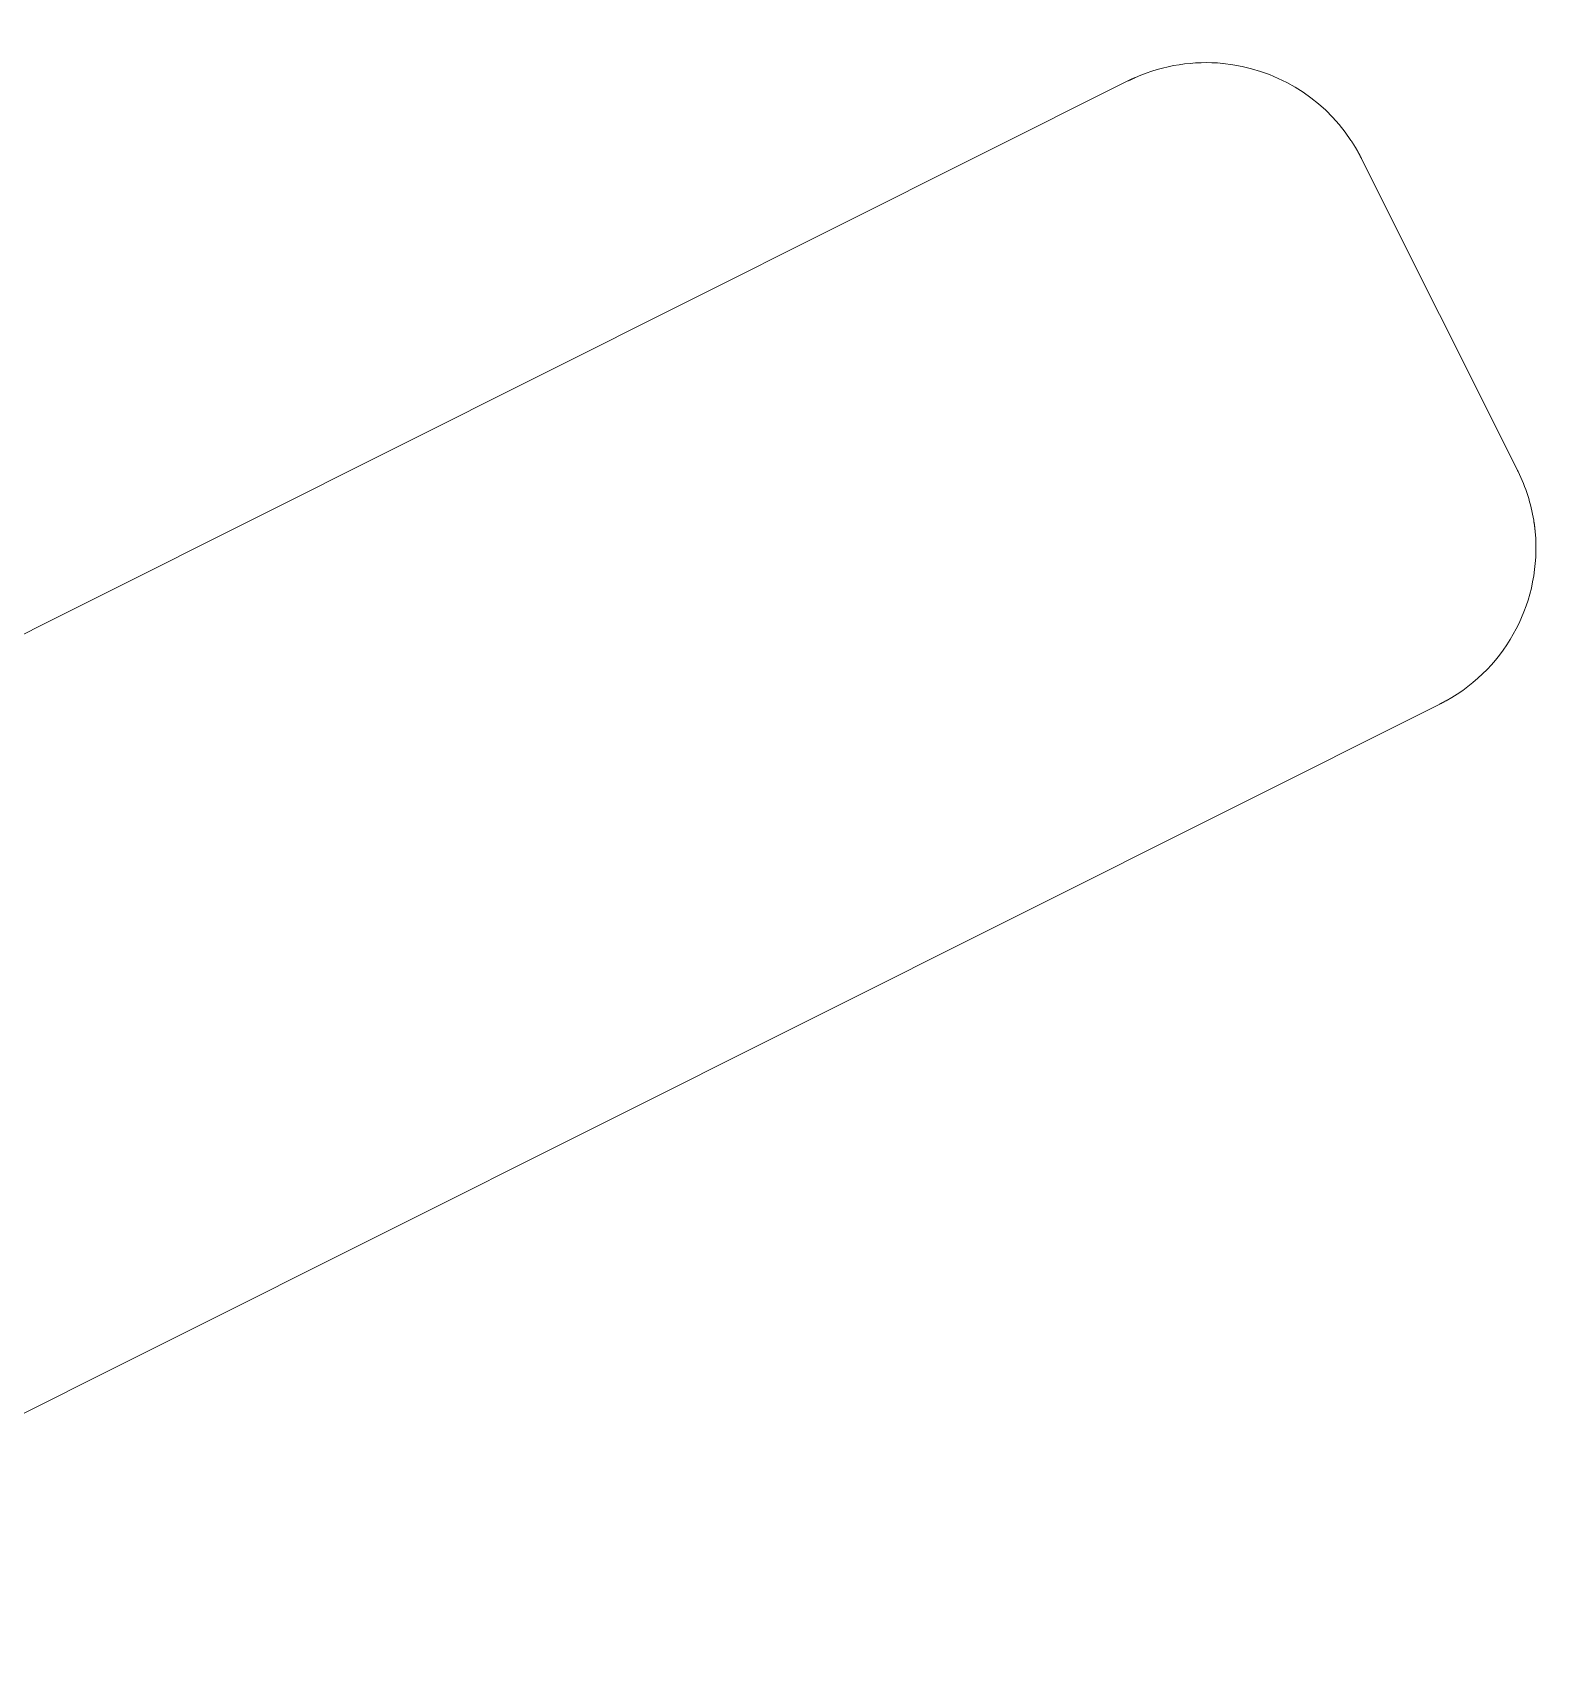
# Model space of a CAD drawing. Header units: inches. Extents: x 70 to 970, y -386 to 214.
# Drawn here: x 423.449 to 427.781, y 131.47 to 136.129 of the extents above; entities that cross this region are included whole.
import ezdxf

# ---------------------------------------------------------------- set-up
doc = ezdxf.new("R2010")
doc.units = ezdxf.units.IN
doc.header["$MEASUREMENT"] = 0

msp = doc.modelspace()

# ---------------------------------------------------------------- linework, layer by layer
at = {"color": 1, "lineweight": 0}
for points in [[(425.7429, 137.8), (425.7429, 137.8), (420.2886, 135.0688), (420.2886, 135.0688)], [(425.7429, 137.8), (425.7429, 137.8), (420.2886, 135.0688), (420.2886, 135.0688)], [(426.6159, 136), (426.6975, 136.0361), (426.784, 136.0472), (426.8663, 136.0403)], [(426.6159, 136), (426.6975, 136.0361), (426.784, 136.0472), (426.8663, 136.0403)], [(426.8663, 136.0403), (426.8663, 136.0403), (426.8667, 136.0403), (426.8667, 136.0403)], [(426.8667, 136.0403), (426.8667, 136.0403), (426.8663, 136.0396), (426.8677, 136.0399)], [(426.8663, 136.0403), (426.8663, 136.0403), (426.8667, 136.0403), (426.8667, 136.0403)], [(426.8667, 136.0403), (426.8667, 136.0403), (426.8663, 136.0396), (426.8677, 136.0399)], [(426.8677, 136.0399), (427.0134, 136.0251), (427.1495, 135.9469), (427.2342, 135.8191)], [(426.8677, 136.0399), (427.0134, 136.0251), (427.1495, 135.9469), (427.2342, 135.8191)], [(421.1406, 133.2584), (421.1406, 133.2584), (426.5938, 135.9896), (426.5938, 135.9896)], [(421.1406, 133.2584), (421.1406, 133.2584), (426.5938, 135.9896), (426.5938, 135.9896)], [(426.5938, 135.9896), (426.5938, 135.9896), (426.5938, 135.9896), (426.5942, 135.9896)], [(426.5938, 135.9896), (426.5938, 135.9896), (426.5938, 135.9896), (426.5942, 135.9896)], [(426.5942, 135.9896), (426.5945, 135.9896), (426.5945, 135.99), (426.5948, 135.99)], [(426.5942, 135.9896), (426.5945, 135.9896), (426.5945, 135.99), (426.5948, 135.99)], [(426.5948, 135.99), (426.5952, 135.9903), (426.5955, 135.9903), (426.5955, 135.9903)], [(426.5948, 135.99), (426.5952, 135.9903), (426.5955, 135.9903), (426.5955, 135.9903)], [(426.5955, 135.9903), (426.5955, 135.9903), (426.5959, 135.9903), (426.5959, 135.9907)], [(426.5955, 135.9903), (426.5955, 135.9903), (426.5959, 135.9903), (426.5959, 135.9907)], [(426.5959, 135.9907), (426.5959, 135.9907), (426.5962, 135.9907), (426.5966, 135.991)], [(426.5959, 135.9907), (426.5959, 135.9907), (426.5962, 135.9907), (426.5966, 135.991)], [(426.5966, 135.991), (426.5969, 135.991), (426.5973, 135.991), (426.5973, 135.9914)], [(426.5966, 135.991), (426.5969, 135.991), (426.5973, 135.991), (426.5973, 135.9914)], [(426.5973, 135.9914), (426.5973, 135.9914), (426.5976, 135.9914), (426.5976, 135.9914)], [(426.5973, 135.9914), (426.5973, 135.9914), (426.5976, 135.9914), (426.5976, 135.9914)], [(426.5976, 135.9914), (426.5976, 135.9914), (426.5979, 135.9917), (426.5983, 135.9917)], [(426.5976, 135.9914), (426.5976, 135.9914), (426.5979, 135.9917), (426.5983, 135.9917)], [(426.5983, 135.9917), (426.5986, 135.9917), (426.599, 135.992), (426.599, 135.992)], [(426.5983, 135.9917), (426.5986, 135.9917), (426.599, 135.992), (426.599, 135.992)], [(426.599, 135.992), (426.599, 135.992), (426.5986, 135.992), (426.6, 135.9924)], [(426.599, 135.992), (426.599, 135.992), (426.5986, 135.992), (426.6, 135.9924)], [(426.6, 135.9924), (426.6, 135.9924), (426.5993, 135.9927), (426.6007, 135.9927)], [(426.6, 135.9924), (426.6, 135.9924), (426.5993, 135.9927), (426.6007, 135.9927)], [(426.6007, 135.9927), (426.6007, 135.9931), (426.6007, 135.9931), (426.601, 135.9931)], [(426.6007, 135.9927), (426.6007, 135.9931), (426.6007, 135.9931), (426.601, 135.9931)], [(426.601, 135.9931), (426.601, 135.9931), (426.6017, 135.9934), (426.6017, 135.9934)], [(426.601, 135.9931), (426.601, 135.9931), (426.6017, 135.9934), (426.6017, 135.9934)], [(426.6017, 135.9934), (426.6021, 135.9934), (426.6021, 135.9938), (426.6024, 135.9938)], [(426.6017, 135.9934), (426.6021, 135.9934), (426.6021, 135.9938), (426.6024, 135.9938)], [(426.6024, 135.9938), (426.6024, 135.9938), (426.6024, 135.9938), (426.6028, 135.9938)], [(426.6024, 135.9938), (426.6024, 135.9938), (426.6024, 135.9938), (426.6028, 135.9938)], [(426.6028, 135.9938), (426.6028, 135.9938), (426.6031, 135.9941), (426.6031, 135.9941)], [(426.6028, 135.9938), (426.6028, 135.9938), (426.6031, 135.9941), (426.6031, 135.9941)], [(426.6031, 135.9941), (426.6035, 135.9941), (426.6035, 135.9941), (426.6035, 135.9941)], [(426.6031, 135.9941), (426.6035, 135.9941), (426.6035, 135.9941), (426.6035, 135.9941)], [(426.6035, 135.9941), (426.6038, 135.9945), (426.6038, 135.9945), (426.6041, 135.9945)], [(426.6035, 135.9941), (426.6038, 135.9945), (426.6038, 135.9945), (426.6041, 135.9945)], [(426.6041, 135.9945), (426.6041, 135.9945), (426.6041, 135.9945), (426.6045, 135.9948)], [(426.6041, 135.9945), (426.6041, 135.9945), (426.6041, 135.9945), (426.6045, 135.9948)], [(426.6045, 135.9948), (426.6045, 135.9948), (426.6048, 135.9948), (426.6048, 135.9948)], [(426.6045, 135.9948), (426.6045, 135.9948), (426.6048, 135.9948), (426.6048, 135.9948)], [(426.6048, 135.9948), (426.6052, 135.9948), (426.6052, 135.9951), (426.6052, 135.9951)], [(426.6048, 135.9948), (426.6052, 135.9948), (426.6052, 135.9951), (426.6052, 135.9951)], [(426.6052, 135.9951), (426.6055, 135.9951), (426.6052, 135.9955), (426.6062, 135.9955)], [(426.6052, 135.9951), (426.6055, 135.9951), (426.6052, 135.9955), (426.6062, 135.9955)], [(426.6062, 135.9955), (426.6062, 135.9955), (426.6066, 135.9955), (426.6066, 135.9958)], [(426.6062, 135.9955), (426.6062, 135.9955), (426.6066, 135.9955), (426.6066, 135.9958)], [(426.6066, 135.9958), (426.6066, 135.9958), (426.6069, 135.9958), (426.6069, 135.9958)], [(426.6066, 135.9958), (426.6066, 135.9958), (426.6069, 135.9958), (426.6069, 135.9958)], [(426.6069, 135.9958), (426.6072, 135.9958), (426.6072, 135.9962), (426.6076, 135.9962)], [(426.6069, 135.9958), (426.6072, 135.9958), (426.6072, 135.9962), (426.6076, 135.9962)], [(426.6076, 135.9962), (426.6076, 135.9962), (426.6076, 135.9962), (426.6079, 135.9962)], [(426.6076, 135.9962), (426.6076, 135.9962), (426.6076, 135.9962), (426.6079, 135.9962)], [(426.6079, 135.9962), (426.6079, 135.9962), (426.6083, 135.9965), (426.6083, 135.9965)], [(426.6079, 135.9962), (426.6079, 135.9962), (426.6083, 135.9965), (426.6083, 135.9965)], [(426.6083, 135.9965), (426.6083, 135.9965), (426.6086, 135.9965), (426.6086, 135.9965)], [(426.6083, 135.9965), (426.6083, 135.9965), (426.6086, 135.9965), (426.6086, 135.9965)], [(426.6086, 135.9965), (426.609, 135.9969), (426.609, 135.9969), (426.609, 135.9969)], [(426.6086, 135.9965), (426.609, 135.9969), (426.609, 135.9969), (426.609, 135.9969)], [(426.609, 135.9969), (426.6093, 135.9969), (426.6093, 135.9969), (426.6097, 135.9972)], [(426.609, 135.9969), (426.6093, 135.9969), (426.6093, 135.9969), (426.6097, 135.9972)], [(426.6097, 135.9972), (426.6097, 135.9972), (426.61, 135.9972), (426.61, 135.9972)], [(426.6097, 135.9972), (426.6097, 135.9972), (426.61, 135.9972), (426.61, 135.9972)], [(426.61, 135.9972), (426.61, 135.9972), (426.6103, 135.9976), (426.6103, 135.9976)], [(426.61, 135.9972), (426.61, 135.9972), (426.6103, 135.9976), (426.6103, 135.9976)], [(426.6103, 135.9976), (426.6107, 135.9976), (426.6107, 135.9976), (426.6107, 135.9976)], [(426.6103, 135.9976), (426.6107, 135.9976), (426.6107, 135.9976), (426.6107, 135.9976)], [(426.6107, 135.9976), (426.611, 135.9976), (426.611, 135.9979), (426.6114, 135.9979)], [(426.6107, 135.9976), (426.611, 135.9976), (426.611, 135.9979), (426.6114, 135.9979)], [(426.6114, 135.9979), (426.6114, 135.9979), (426.6117, 135.9979), (426.6117, 135.9979)], [(426.6114, 135.9979), (426.6114, 135.9979), (426.6117, 135.9979), (426.6117, 135.9979)], [(426.6117, 135.9979), (426.6117, 135.9982), (426.6121, 135.9982), (426.6124, 135.9982)], [(426.6117, 135.9979), (426.6117, 135.9982), (426.6121, 135.9982), (426.6124, 135.9982)], [(426.6124, 135.9982), (426.6128, 135.9986), (426.6131, 135.9986), (426.6131, 135.9986)], [(426.6124, 135.9982), (426.6128, 135.9986), (426.6131, 135.9986), (426.6131, 135.9986)], [(426.6131, 135.9986), (426.6131, 135.9986), (426.6134, 135.9986), (426.6134, 135.9989)], [(426.6131, 135.9986), (426.6131, 135.9986), (426.6134, 135.9986), (426.6134, 135.9989)], [(426.6148, 135.9996), (426.6148, 135.9996), (426.6148, 135.9996), (426.6152, 135.9996)], [(426.6148, 135.9996), (426.6148, 135.9996), (426.6148, 135.9996), (426.6152, 135.9996)], [(426.6152, 135.9996), (426.6152, 135.9996), (426.6155, 135.9996), (426.6159, 136)], [(426.6152, 135.9996), (426.6152, 135.9996), (426.6155, 135.9996), (426.6159, 136)], [(427.2342, 135.8191), (427.2346, 135.8188), (427.2346, 135.8184), (427.2349, 135.8181)], [(427.2342, 135.8191), (427.2346, 135.8188), (427.2346, 135.8184), (427.2349, 135.8181)], [(427.2349, 135.8181), (427.2353, 135.8177), (427.2353, 135.8177), (427.2356, 135.8174)], [(427.2349, 135.8181), (427.2353, 135.8177), (427.2353, 135.8177), (427.2356, 135.8174)], [(427.2356, 135.8174), (427.2356, 135.8174), (427.2356, 135.817), (427.2356, 135.817)], [(427.2356, 135.817), (427.2356, 135.8167), (427.2363, 135.8174), (427.2363, 135.816)], [(427.2356, 135.8174), (427.2356, 135.8174), (427.2356, 135.817), (427.2356, 135.817)], [(427.2356, 135.817), (427.2356, 135.8167), (427.2363, 135.8174), (427.2363, 135.816)], [(427.2363, 135.816), (427.2363, 135.816), (427.2367, 135.8157), (427.2367, 135.8153)], [(427.2363, 135.816), (427.2363, 135.816), (427.2367, 135.8157), (427.2367, 135.8153)], [(427.2367, 135.8153), (427.2367, 135.8153), (427.237, 135.8153), (427.237, 135.815)], [(427.2367, 135.8153), (427.2367, 135.8153), (427.237, 135.8153), (427.237, 135.815)], [(427.237, 135.815), (427.237, 135.815), (427.2373, 135.8146), (427.2373, 135.8146)], [(427.237, 135.815), (427.237, 135.815), (427.2373, 135.8146), (427.2373, 135.8146)], [(427.2373, 135.8146), (427.2373, 135.8143), (427.2373, 135.8143), (427.2373, 135.8143)], [(427.2373, 135.8146), (427.2373, 135.8143), (427.2373, 135.8143), (427.2373, 135.8143)], [(427.2373, 135.8143), (427.2377, 135.8139), (427.2377, 135.8136), (427.238, 135.8136)], [(427.2373, 135.8143), (427.2377, 135.8139), (427.2377, 135.8136), (427.238, 135.8136)], [(427.238, 135.8136), (427.238, 135.8136), (427.238, 135.8132), (427.238, 135.8132)], [(427.238, 135.8136), (427.238, 135.8136), (427.238, 135.8132), (427.238, 135.8132)], [(427.238, 135.8132), (427.2387, 135.8126), (427.2384, 135.8122), (427.2387, 135.8122)], [(427.238, 135.8132), (427.2387, 135.8126), (427.2384, 135.8122), (427.2387, 135.8122)], [(427.2387, 135.8122), (427.2391, 135.8119), (427.2391, 135.8119), (427.2391, 135.8115)], [(427.2387, 135.8122), (427.2391, 135.8119), (427.2391, 135.8119), (427.2391, 135.8115)], [(427.2391, 135.8115), (427.2391, 135.8115), (427.2394, 135.8115), (427.2394, 135.8112)], [(427.2391, 135.8115), (427.2391, 135.8115), (427.2394, 135.8115), (427.2394, 135.8112)], [(427.2394, 135.8112), (427.2394, 135.8112), (427.2398, 135.8108), (427.2398, 135.8108)], [(427.2394, 135.8112), (427.2394, 135.8112), (427.2398, 135.8108), (427.2398, 135.8108)], [(427.2398, 135.8108), (427.2398, 135.8105), (427.2398, 135.8105), (427.2401, 135.8101)], [(427.2398, 135.8108), (427.2398, 135.8105), (427.2398, 135.8105), (427.2401, 135.8101)], [(427.2401, 135.8101), (427.2401, 135.8101), (427.2398, 135.8105), (427.2408, 135.8091)], [(427.2401, 135.8101), (427.2401, 135.8101), (427.2398, 135.8105), (427.2408, 135.8091)], [(427.2408, 135.8091), (427.2408, 135.8091), (427.2408, 135.8088), (427.2411, 135.8084)], [(427.2408, 135.8091), (427.2408, 135.8091), (427.2408, 135.8088), (427.2411, 135.8084)], [(427.2411, 135.8084), (427.2415, 135.8081), (427.2415, 135.8081), (427.2415, 135.8077)], [(427.2411, 135.8084), (427.2415, 135.8081), (427.2415, 135.8081), (427.2415, 135.8077)], [(427.2415, 135.8077), (427.2415, 135.8077), (427.2418, 135.8074), (427.2418, 135.8074)], [(427.2415, 135.8077), (427.2415, 135.8077), (427.2418, 135.8074), (427.2418, 135.8074)], [(427.2418, 135.8074), (427.2418, 135.807), (427.2422, 135.807), (427.2422, 135.807)], [(427.2418, 135.8074), (427.2418, 135.807), (427.2422, 135.807), (427.2422, 135.807)], [(427.2422, 135.807), (427.2422, 135.8067), (427.2425, 135.8067), (427.2425, 135.8064)], [(427.2422, 135.807), (427.2422, 135.8067), (427.2425, 135.8067), (427.2425, 135.8064)], [(427.2425, 135.8064), (427.2425, 135.8064), (427.2422, 135.8064), (427.2432, 135.8053)], [(427.2425, 135.8064), (427.2425, 135.8064), (427.2422, 135.8064), (427.2432, 135.8053)], [(427.2432, 135.8053), (427.2432, 135.8053), (427.2432, 135.805), (427.2432, 135.805)], [(427.2432, 135.8053), (427.2432, 135.8053), (427.2432, 135.805), (427.2432, 135.805)], [(427.2432, 135.805), (427.2436, 135.8043), (427.2439, 135.805), (427.2439, 135.8039)], [(427.2432, 135.805), (427.2436, 135.8043), (427.2439, 135.805), (427.2439, 135.8039)], [(427.2439, 135.8039), (427.2439, 135.8039), (427.2442, 135.8036), (427.2442, 135.8033)], [(427.2439, 135.8039), (427.2439, 135.8039), (427.2442, 135.8036), (427.2442, 135.8033)], [(427.2442, 135.8033), (427.2442, 135.8033), (427.2439, 135.8026), (427.2449, 135.8026)], [(427.2442, 135.8033), (427.2442, 135.8033), (427.2439, 135.8026), (427.2449, 135.8026)], [(427.2449, 135.8026), (427.2449, 135.8022), (427.2449, 135.8022), (427.2449, 135.8022)], [(427.2449, 135.8026), (427.2449, 135.8022), (427.2449, 135.8022), (427.2449, 135.8022)], [(427.2449, 135.8022), (427.2453, 135.8019), (427.2456, 135.8008), (427.2456, 135.8012)], [(427.2449, 135.8022), (427.2453, 135.8019), (427.2456, 135.8008), (427.2456, 135.8012)], [(427.2456, 135.8012), (427.2456, 135.8008), (427.246, 135.8005), (427.246, 135.8005)], [(427.2456, 135.8012), (427.2456, 135.8008), (427.246, 135.8005), (427.246, 135.8005)], [(427.246, 135.8005), (427.246, 135.8005), (427.2463, 135.8002), (427.2463, 135.8002)], [(427.246, 135.8005), (427.246, 135.8005), (427.2463, 135.8002), (427.2463, 135.8002)], [(427.2463, 135.8002), (427.2463, 135.7998), (427.2467, 135.7998), (427.2467, 135.7995)], [(427.2463, 135.8002), (427.2463, 135.7998), (427.2467, 135.7998), (427.2467, 135.7995)], [(427.2467, 135.7995), (427.2467, 135.7995), (427.2463, 135.7998), (427.2473, 135.7984)], [(427.2467, 135.7995), (427.2467, 135.7995), (427.2463, 135.7998), (427.2473, 135.7984)], [(427.2473, 135.7984), (427.2477, 135.7981), (427.248, 135.7974), (427.248, 135.7974)], [(427.2473, 135.7984), (427.2477, 135.7981), (427.248, 135.7974), (427.248, 135.7974)], [(427.248, 135.7974), (427.248, 135.7971), (427.2484, 135.7967), (427.2484, 135.7964)], [(427.248, 135.7974), (427.248, 135.7971), (427.2484, 135.7967), (427.2484, 135.7964)], [(427.2484, 135.7964), (427.2487, 135.796), (427.2491, 135.795), (427.2491, 135.7953)], [(427.2484, 135.7964), (427.2487, 135.796), (427.2491, 135.795), (427.2491, 135.7953)], [(427.2491, 135.7953), (427.2494, 135.795), (427.2494, 135.795), (427.2494, 135.7946)], [(427.2491, 135.7953), (427.2494, 135.795), (427.2494, 135.795), (427.2494, 135.7946)], [(427.2494, 135.7946), (427.2494, 135.7946), (427.2498, 135.7943), (427.2498, 135.7943)], [(427.2494, 135.7946), (427.2494, 135.7946), (427.2498, 135.7943), (427.2498, 135.7943)], [(427.2498, 135.7943), (427.2498, 135.794), (427.2501, 135.794), (427.2501, 135.7936)], [(427.2498, 135.7943), (427.2498, 135.794), (427.2501, 135.794), (427.2501, 135.7936)], [(427.2501, 135.7936), (427.2501, 135.7936), (427.2498, 135.794), (427.2508, 135.7926)], [(427.2501, 135.7936), (427.2501, 135.7936), (427.2498, 135.794), (427.2508, 135.7926)], [(427.2508, 135.7926), (427.2508, 135.7922), (427.2511, 135.7919), (427.2511, 135.7915)], [(427.2508, 135.7926), (427.2508, 135.7922), (427.2511, 135.7919), (427.2511, 135.7915)], [(427.2511, 135.7915), (427.2511, 135.7915), (427.2515, 135.7915), (427.2515, 135.7915)], [(427.2511, 135.7915), (427.2511, 135.7915), (427.2515, 135.7915), (427.2515, 135.7915)], [(427.2515, 135.7915), (427.2515, 135.7912), (427.2518, 135.7909), (427.2518, 135.7905)], [(427.2515, 135.7915), (427.2515, 135.7912), (427.2518, 135.7909), (427.2518, 135.7905)], [(427.2518, 135.7905), (427.2522, 135.7902), (427.2522, 135.7898), (427.2525, 135.7895)], [(427.2518, 135.7905), (427.2522, 135.7902), (427.2522, 135.7898), (427.2525, 135.7895)], [(427.2525, 135.7895), (427.2525, 135.7891), (427.2529, 135.7888), (427.2529, 135.7888)], [(427.2525, 135.7895), (427.2525, 135.7891), (427.2529, 135.7888), (427.2529, 135.7888)], [(427.2529, 135.7888), (427.2529, 135.7884), (427.2525, 135.7891), (427.2535, 135.7877)], [(427.2529, 135.7888), (427.2529, 135.7884), (427.2525, 135.7891), (427.2535, 135.7877)], [(427.2535, 135.7877), (427.2535, 135.7877), (427.2535, 135.7874), (427.2535, 135.7874)], [(427.2535, 135.7877), (427.2535, 135.7877), (427.2535, 135.7874), (427.2535, 135.7874)], [(427.2535, 135.7874), (427.2539, 135.7874), (427.2542, 135.7874), (427.2542, 135.7864)], [(427.2535, 135.7874), (427.2539, 135.7874), (427.2542, 135.7874), (427.2542, 135.7864)], [(427.2546, 135.7857), (427.2546, 135.7857), (427.2539, 135.7857), (427.2553, 135.7846)], [(427.2546, 135.7857), (427.2546, 135.7857), (427.2539, 135.7857), (427.2553, 135.7846)], [(427.2542, 135.7864), (427.2542, 135.7864), (427.2546, 135.786), (427.2546, 135.7857)], [(427.2542, 135.7864), (427.2542, 135.7864), (427.2546, 135.786), (427.2546, 135.7857)], [(427.2556, 135.7836), (427.2556, 135.7836), (427.2549, 135.7826), (427.2563, 135.7829)], [(427.2556, 135.7836), (427.2556, 135.7836), (427.2549, 135.7826), (427.2563, 135.7829)], [(427.2553, 135.7846), (427.2553, 135.7843), (427.2556, 135.784), (427.2556, 135.7836)], [(427.2553, 135.7846), (427.2553, 135.7843), (427.2556, 135.784), (427.2556, 135.7836)], [(427.2563, 135.7829), (427.2563, 135.7826), (427.2563, 135.7826), (427.2563, 135.7826)], [(427.2563, 135.7829), (427.2563, 135.7826), (427.2563, 135.7826), (427.2563, 135.7826)], [(427.2563, 135.7826), (427.2566, 135.7822), (427.2566, 135.7819), (427.2566, 135.7819)], [(427.2563, 135.7826), (427.2566, 135.7822), (427.2566, 135.7819), (427.2566, 135.7819)], [(427.2566, 135.7819), (427.2566, 135.7815), (427.257, 135.7815), (427.257, 135.7815)], [(427.2566, 135.7819), (427.2566, 135.7815), (427.257, 135.7815), (427.257, 135.7815)], [(427.257, 135.7815), (427.257, 135.7812), (427.257, 135.7812), (427.2573, 135.7809)], [(427.257, 135.7815), (427.257, 135.7812), (427.257, 135.7812), (427.2573, 135.7809)], [(427.2573, 135.7809), (427.2573, 135.7809), (427.2573, 135.7805), (427.2573, 135.7805)], [(427.2573, 135.7809), (427.2573, 135.7809), (427.2573, 135.7805), (427.2573, 135.7805)], [(427.2573, 135.7805), (427.2577, 135.7802), (427.258, 135.7791), (427.258, 135.7795)], [(427.2573, 135.7805), (427.2577, 135.7802), (427.258, 135.7791), (427.258, 135.7795)], [(427.258, 135.7795), (427.258, 135.7791), (427.2584, 135.7791), (427.2584, 135.7788)], [(427.258, 135.7795), (427.258, 135.7791), (427.2584, 135.7791), (427.2584, 135.7788)], [(427.2584, 135.7788), (427.2584, 135.7788), (427.2584, 135.7784), (427.2584, 135.7784)], [(427.2584, 135.7784), (427.2587, 135.7781), (427.2591, 135.7788), (427.2591, 135.7774)], [(427.2584, 135.7788), (427.2584, 135.7788), (427.2584, 135.7784), (427.2584, 135.7784)], [(427.2584, 135.7784), (427.2587, 135.7781), (427.2591, 135.7788), (427.2591, 135.7774)], [(427.2591, 135.7774), (427.2591, 135.7774), (427.2594, 135.7771), (427.2594, 135.7767)], [(427.2591, 135.7774), (427.2591, 135.7774), (427.2594, 135.7771), (427.2594, 135.7767)], [(427.2594, 135.7767), (427.2594, 135.7767), (427.2594, 135.7767), (427.2597, 135.7764)], [(427.2594, 135.7767), (427.2594, 135.7767), (427.2594, 135.7767), (427.2597, 135.7764)], [(427.2597, 135.7764), (427.2597, 135.7764), (427.2604, 135.7764), (427.2601, 135.7753)], [(427.2597, 135.7764), (427.2597, 135.7764), (427.2604, 135.7764), (427.2601, 135.7753)], [(427.2601, 135.7753), (427.2601, 135.7753), (427.2604, 135.775), (427.2604, 135.775)], [(427.2601, 135.7753), (427.2601, 135.7753), (427.2604, 135.775), (427.2604, 135.775)], [(427.2604, 135.775), (427.2604, 135.7747), (427.2604, 135.7747), (427.2608, 135.7743)], [(427.2604, 135.775), (427.2604, 135.7747), (427.2604, 135.7747), (427.2608, 135.7743)], [(427.2608, 135.7743), (427.2608, 135.7743), (427.2608, 135.7747), (427.2611, 135.7733)], [(427.2608, 135.7743), (427.2608, 135.7743), (427.2608, 135.7747), (427.2611, 135.7733)], [(427.2611, 135.7733), (427.2611, 135.7733), (427.2615, 135.7729), (427.2615, 135.7729)], [(427.2611, 135.7733), (427.2611, 135.7733), (427.2615, 135.7729), (427.2615, 135.7729)], [(427.2615, 135.7729), (427.2615, 135.7726), (427.2615, 135.7726), (427.2618, 135.7722)], [(427.2615, 135.7729), (427.2615, 135.7726), (427.2615, 135.7726), (427.2618, 135.7722)], [(427.2618, 135.7722), (427.2618, 135.7722), (427.2622, 135.7722), (427.2622, 135.7712)], [(427.2618, 135.7722), (427.2618, 135.7722), (427.2622, 135.7722), (427.2622, 135.7712)], [(427.2622, 135.7712), (427.2622, 135.7712), (427.2625, 135.7712), (427.2625, 135.7709)], [(427.2622, 135.7712), (427.2622, 135.7712), (427.2625, 135.7712), (427.2625, 135.7709)], [(427.2625, 135.7709), (427.2625, 135.7709), (427.2628, 135.7705), (427.2628, 135.7705)], [(427.2625, 135.7709), (427.2625, 135.7709), (427.2628, 135.7705), (427.2628, 135.7705)], [(427.2628, 135.7705), (427.2628, 135.7702), (427.2632, 135.7691), (427.2632, 135.7695)], [(427.2628, 135.7705), (427.2628, 135.7702), (427.2632, 135.7691), (427.2632, 135.7695)], [(427.2632, 135.7695), (427.2635, 135.7691), (427.2635, 135.7691), (427.2635, 135.7688)], [(427.2632, 135.7695), (427.2635, 135.7691), (427.2635, 135.7691), (427.2635, 135.7688)], [(427.2635, 135.7688), (427.2635, 135.7688), (427.2639, 135.7685), (427.2639, 135.7685)], [(427.2635, 135.7688), (427.2635, 135.7688), (427.2639, 135.7685), (427.2639, 135.7685)], [(427.2639, 135.7685), (427.2639, 135.7681), (427.2639, 135.7681), (427.2639, 135.7681)], [(427.2639, 135.7685), (427.2639, 135.7681), (427.2639, 135.7681), (427.2639, 135.7681)], [(427.2639, 135.7681), (427.2642, 135.7678), (427.2642, 135.7674), (427.2642, 135.7674)], [(427.2639, 135.7681), (427.2642, 135.7678), (427.2642, 135.7674), (427.2642, 135.7674)], [(427.2642, 135.7674), (427.2646, 135.7671), (427.2646, 135.7671), (427.2646, 135.7671)], [(427.2642, 135.7674), (427.2646, 135.7671), (427.2646, 135.7671), (427.2646, 135.7671)], [(427.2646, 135.7671), (427.2646, 135.7667), (427.2646, 135.7667), (427.2649, 135.7664)], [(427.2646, 135.7671), (427.2646, 135.7667), (427.2646, 135.7667), (427.2649, 135.7664)], [(427.2649, 135.7664), (427.2649, 135.766), (427.2649, 135.766), (427.2649, 135.766)], [(427.2649, 135.7664), (427.2649, 135.766), (427.2649, 135.766), (427.2649, 135.766)], [(427.2649, 135.766), (427.2649, 135.766), (427.7124, 134.872), (427.7124, 134.872)], [(427.2649, 135.766), (427.2649, 135.766), (427.7124, 134.872), (427.7124, 134.872)], [(427.7124, 134.872), (427.7124, 134.872), (427.7124, 134.8717), (427.7124, 134.8717)], [(427.7124, 134.872), (427.7124, 134.872), (427.7124, 134.8717), (427.7124, 134.8717)], [(427.7124, 134.8717), (427.7124, 134.8717), (427.7128, 134.8714), (427.7128, 134.871)], [(427.7124, 134.8717), (427.7124, 134.8717), (427.7128, 134.8714), (427.7128, 134.871)], [(427.7128, 134.871), (427.7128, 134.8707), (427.7131, 134.8707), (427.7131, 134.8703)], [(427.7128, 134.871), (427.7128, 134.8707), (427.7131, 134.8707), (427.7131, 134.8703)], [(427.7131, 134.8703), (427.7131, 134.87), (427.7135, 134.87), (427.7135, 134.8696)], [(427.7131, 134.8703), (427.7131, 134.87), (427.7135, 134.87), (427.7135, 134.8696)], [(427.7135, 134.8696), (427.7135, 134.8693), (427.7138, 134.8693), (427.7138, 134.8689)], [(427.7135, 134.8696), (427.7135, 134.8693), (427.7138, 134.8693), (427.7138, 134.8689)], [(427.7138, 134.8689), (427.7362, 134.8235), (427.751, 134.7763), (427.7589, 134.7287)], [(427.7138, 134.8689), (427.7362, 134.8235), (427.751, 134.7763), (427.7589, 134.7287)], [(427.7589, 134.7287), (427.7589, 134.7287), (427.7589, 134.7284), (427.7589, 134.728)], [(427.7589, 134.7287), (427.7589, 134.7287), (427.7589, 134.7284), (427.7589, 134.728)], [(427.7589, 134.728), (427.7589, 134.7277), (427.7589, 134.7277), (427.7589, 134.7273)], [(427.7589, 134.728), (427.7589, 134.7277), (427.7589, 134.7277), (427.7589, 134.7273)], [(427.7589, 134.7273), (427.7593, 134.727), (427.7593, 134.7267), (427.7593, 134.7267)], [(427.7589, 134.7273), (427.7593, 134.727), (427.7593, 134.7267), (427.7593, 134.7267)], [(427.7593, 134.7267), (427.7593, 134.7263), (427.7593, 134.726), (427.7593, 134.726)], [(427.7593, 134.7267), (427.7593, 134.7263), (427.7593, 134.726), (427.7593, 134.726)], [(427.7593, 134.726), (427.7593, 134.7256), (427.7593, 134.7256), (427.7593, 134.7256)], [(427.7593, 134.726), (427.7593, 134.7256), (427.7593, 134.7256), (427.7593, 134.7256)], [(427.7593, 134.7256), (427.7593, 134.7256), (427.7593, 134.7253), (427.7593, 134.7249)], [(427.7593, 134.7256), (427.7593, 134.7256), (427.7593, 134.7253), (427.7593, 134.7249)], [(427.7593, 134.7249), (427.7596, 134.7246), (427.7596, 134.7246), (427.7596, 134.7242)], [(427.7593, 134.7249), (427.7596, 134.7246), (427.7596, 134.7246), (427.7596, 134.7242)], [(427.7596, 134.7242), (427.7596, 134.7239), (427.7596, 134.7239), (427.7596, 134.7236)], [(427.7596, 134.7242), (427.7596, 134.7239), (427.7596, 134.7239), (427.7596, 134.7236)], [(427.7596, 134.7236), (427.7596, 134.7232), (427.7596, 134.7229), (427.7596, 134.7229)], [(427.7596, 134.7236), (427.7596, 134.7232), (427.7596, 134.7229), (427.7596, 134.7229)], [(427.7596, 134.7229), (427.7596, 134.7229), (427.7596, 134.7225), (427.76, 134.7225)], [(427.7596, 134.7229), (427.7596, 134.7229), (427.7596, 134.7225), (427.76, 134.7225)], [(427.76, 134.7225), (427.76, 134.7225), (427.76, 134.7222), (427.76, 134.7222)], [(427.76, 134.7225), (427.76, 134.7225), (427.76, 134.7222), (427.76, 134.7222)], [(427.76, 134.7222), (427.76, 134.7218), (427.76, 134.7218), (427.76, 134.7218)], [(427.76, 134.7222), (427.76, 134.7218), (427.76, 134.7218), (427.76, 134.7218)], [(427.76, 134.7218), (427.76, 134.7218), (427.76, 134.7215), (427.76, 134.7211)], [(427.76, 134.7218), (427.76, 134.7218), (427.76, 134.7215), (427.76, 134.7211)], [(427.76, 134.7211), (427.76, 134.7208), (427.76, 134.7208), (427.76, 134.7205)], [(427.76, 134.7205), (427.76, 134.7205), (427.7603, 134.7211), (427.7603, 134.7198)], [(427.76, 134.7211), (427.76, 134.7208), (427.76, 134.7208), (427.76, 134.7205)], [(427.76, 134.7205), (427.76, 134.7205), (427.7603, 134.7211), (427.7603, 134.7198)], [(427.7603, 134.7198), (427.7603, 134.7198), (427.7603, 134.7198), (427.7603, 134.7194)], [(427.7603, 134.7198), (427.7603, 134.7198), (427.7603, 134.7198), (427.7603, 134.7194)], [(427.7603, 134.7194), (427.7603, 134.7194), (427.7603, 134.7191), (427.7603, 134.7191)], [(427.7603, 134.7194), (427.7603, 134.7194), (427.7603, 134.7191), (427.7603, 134.7191)], [(427.7603, 134.7191), (427.7603, 134.7191), (427.7603, 134.7187), (427.7603, 134.7187)], [(427.7603, 134.7191), (427.7603, 134.7191), (427.7603, 134.7187), (427.7603, 134.7187)], [(427.7603, 134.7187), (427.7603, 134.7187), (427.7603, 134.7184), (427.7603, 134.7184)], [(427.7603, 134.7187), (427.7603, 134.7187), (427.7603, 134.7184), (427.7603, 134.7184)], [(427.7603, 134.7184), (427.7603, 134.718), (427.7603, 134.718), (427.7603, 134.718)], [(427.7603, 134.7184), (427.7603, 134.718), (427.7603, 134.718), (427.7603, 134.718)], [(427.7603, 134.718), (427.7607, 134.7177), (427.7607, 134.7177), (427.7607, 134.7174)], [(427.7603, 134.718), (427.7607, 134.7177), (427.7607, 134.7177), (427.7607, 134.7174)], [(427.7607, 134.7174), (427.7607, 134.717), (427.7607, 134.717), (427.7607, 134.7167)], [(427.7607, 134.7174), (427.7607, 134.717), (427.7607, 134.717), (427.7607, 134.7167)], [(427.7607, 134.7167), (427.7607, 134.7167), (427.7607, 134.7167), (427.7607, 134.7163)], [(427.7607, 134.7167), (427.7607, 134.7167), (427.7607, 134.7167), (427.7607, 134.7163)], [(427.7607, 134.7163), (427.7607, 134.7163), (427.7607, 134.716), (427.7607, 134.716)], [(427.7607, 134.7163), (427.7607, 134.7163), (427.7607, 134.716), (427.7607, 134.716)], [(427.7607, 134.716), (427.7607, 134.716), (427.7607, 134.7156), (427.7607, 134.7156)], [(427.7607, 134.716), (427.7607, 134.716), (427.7607, 134.7156), (427.7607, 134.7156)], [(427.7607, 134.7156), (427.7607, 134.7156), (427.761, 134.7153), (427.761, 134.7153)], [(427.7607, 134.7156), (427.7607, 134.7156), (427.761, 134.7153), (427.761, 134.7153)], [(427.761, 134.7153), (427.761, 134.7153), (427.761, 134.7149), (427.761, 134.7149)], [(427.761, 134.7153), (427.761, 134.7153), (427.761, 134.7149), (427.761, 134.7149)], [(427.761, 134.7149), (427.761, 134.7149), (427.761, 134.7146), (427.761, 134.7146)], [(427.761, 134.7149), (427.761, 134.7149), (427.761, 134.7146), (427.761, 134.7146)], [(427.761, 134.7146), (427.761, 134.7143), (427.761, 134.7143), (427.761, 134.7143)], [(427.761, 134.7146), (427.761, 134.7143), (427.761, 134.7143), (427.761, 134.7143)], [(427.761, 134.7143), (427.761, 134.7139), (427.761, 134.7139), (427.761, 134.7136)], [(427.761, 134.7143), (427.761, 134.7139), (427.761, 134.7139), (427.761, 134.7136)], [(427.761, 134.7136), (427.761, 134.7136), (427.761, 134.7136), (427.761, 134.7132)], [(427.761, 134.7132), (427.761, 134.7132), (427.7613, 134.7136), (427.7613, 134.7125)], [(427.761, 134.7136), (427.761, 134.7136), (427.761, 134.7136), (427.761, 134.7132)], [(427.761, 134.7132), (427.761, 134.7132), (427.7613, 134.7136), (427.7613, 134.7125)], [(427.7613, 134.7125), (427.7613, 134.7125), (427.7613, 134.7122), (427.7613, 134.7122)], [(427.7613, 134.7125), (427.7613, 134.7125), (427.7613, 134.7122), (427.7613, 134.7122)], [(427.7613, 134.7122), (427.7613, 134.7122), (427.7613, 134.7118), (427.7613, 134.7118)], [(427.7613, 134.7122), (427.7613, 134.7122), (427.7613, 134.7118), (427.7613, 134.7118)], [(427.7613, 134.7118), (427.7613, 134.7118), (427.7613, 134.7115), (427.7613, 134.7115)], [(427.7613, 134.7118), (427.7613, 134.7118), (427.7613, 134.7115), (427.7613, 134.7115)], [(427.7613, 134.7115), (427.7613, 134.7115), (427.7613, 134.7112), (427.7613, 134.7112)], [(427.7613, 134.7115), (427.7613, 134.7115), (427.7613, 134.7112), (427.7613, 134.7112)], [(427.7613, 134.7112), (427.7613, 134.7108), (427.7613, 134.7108), (427.7613, 134.7108)], [(427.7613, 134.7112), (427.7613, 134.7108), (427.7613, 134.7108), (427.7613, 134.7108)], [(427.7613, 134.7108), (427.7613, 134.7105), (427.7613, 134.7105), (427.7613, 134.7105)], [(427.7613, 134.7108), (427.7613, 134.7105), (427.7613, 134.7105), (427.7613, 134.7105)], [(427.7613, 134.7105), (427.7617, 134.7101), (427.7617, 134.7101), (427.7617, 134.7098)], [(427.7613, 134.7105), (427.7617, 134.7101), (427.7617, 134.7101), (427.7617, 134.7098)], [(427.7617, 134.7098), (427.7617, 134.7098), (427.7617, 134.7098), (427.7617, 134.7094)], [(427.7617, 134.7098), (427.7617, 134.7098), (427.7617, 134.7098), (427.7617, 134.7094)], [(427.7617, 134.7094), (427.7617, 134.7094), (427.7617, 134.7094), (427.7617, 134.7091)], [(427.7617, 134.7094), (427.7617, 134.7094), (427.7617, 134.7094), (427.7617, 134.7091)], [(427.7617, 134.7091), (427.7617, 134.7091), (427.7617, 134.7091), (427.7617, 134.7087)], [(427.7617, 134.7091), (427.7617, 134.7091), (427.7617, 134.7091), (427.7617, 134.7087)], [(427.7617, 134.7087), (427.7617, 134.7087), (427.7617, 134.7084), (427.7617, 134.7084)], [(427.7617, 134.7087), (427.7617, 134.7087), (427.7617, 134.7084), (427.7617, 134.7084)], [(427.7617, 134.7084), (427.7617, 134.7084), (427.7617, 134.7081), (427.7617, 134.7081)], [(427.7617, 134.7084), (427.7617, 134.7084), (427.7617, 134.7081), (427.7617, 134.7081)], [(427.7617, 134.7081), (427.7617, 134.7081), (427.7617, 134.7077), (427.7617, 134.7077)], [(427.7617, 134.7081), (427.7617, 134.7081), (427.7617, 134.7077), (427.7617, 134.7077)], [(427.7617, 134.7077), (427.7617, 134.7074), (427.762, 134.707), (427.762, 134.707)], [(427.7617, 134.7077), (427.7617, 134.7074), (427.762, 134.707), (427.762, 134.707)], [(427.762, 134.707), (427.762, 134.7067), (427.762, 134.7067), (427.762, 134.7067)], [(427.762, 134.707), (427.762, 134.7067), (427.762, 134.7067), (427.762, 134.7067)], [(427.762, 134.7067), (427.762, 134.7063), (427.762, 134.7063), (427.762, 134.706)], [(427.762, 134.7067), (427.762, 134.7063), (427.762, 134.7063), (427.762, 134.706)], [(427.762, 134.706), (427.762, 134.706), (427.762, 134.706), (427.762, 134.7056)], [(427.762, 134.706), (427.762, 134.706), (427.762, 134.706), (427.762, 134.7056)], [(427.762, 134.7056), (427.762, 134.7056), (427.762, 134.7056), (427.762, 134.7053)], [(427.762, 134.7056), (427.762, 134.7056), (427.762, 134.7056), (427.762, 134.7053)], [(427.762, 134.7053), (427.762, 134.7053), (427.762, 134.705), (427.762, 134.705)], [(427.762, 134.7053), (427.762, 134.7053), (427.762, 134.705), (427.762, 134.705)], [(427.762, 134.705), (427.762, 134.705), (427.762, 134.7046), (427.762, 134.7046)], [(427.762, 134.705), (427.762, 134.705), (427.762, 134.7046), (427.762, 134.7046)], [(427.762, 134.7046), (427.762, 134.7046), (427.7624, 134.7043), (427.7624, 134.7039)], [(427.762, 134.7046), (427.762, 134.7046), (427.7624, 134.7043), (427.7624, 134.7039)], [(427.7624, 134.7039), (427.7624, 134.7036), (427.7624, 134.7036), (427.7624, 134.7032)], [(427.7624, 134.7039), (427.7624, 134.7036), (427.7624, 134.7036), (427.7624, 134.7032)], [(427.7624, 134.7032), (427.7624, 134.7029), (427.7624, 134.7025), (427.7624, 134.7025)], [(427.7624, 134.7032), (427.7624, 134.7029), (427.7624, 134.7025), (427.7624, 134.7025)], [(427.7624, 134.7025), (427.7624, 134.7022), (427.7624, 134.7019), (427.7624, 134.7019)], [(427.7624, 134.7025), (427.7624, 134.7022), (427.7624, 134.7019), (427.7624, 134.7019)], [(427.7624, 134.7019), (427.7624, 134.7019), (427.7624, 134.7015), (427.7624, 134.7015)], [(427.7624, 134.7019), (427.7624, 134.7019), (427.7624, 134.7015), (427.7624, 134.7015)], [(427.7624, 134.7015), (427.7624, 134.7015), (427.7627, 134.7012), (427.7627, 134.7008)], [(427.7624, 134.7015), (427.7624, 134.7015), (427.7627, 134.7012), (427.7627, 134.7008)], [(427.7627, 134.7008), (427.7627, 134.7005), (427.7627, 134.7005), (427.7627, 134.7001)], [(427.7627, 134.7008), (427.7627, 134.7005), (427.7627, 134.7005), (427.7627, 134.7001)], [(427.7627, 134.7001), (427.7627, 134.6998), (427.7627, 134.6998), (427.7627, 134.6994)], [(427.7627, 134.7001), (427.7627, 134.6998), (427.7627, 134.6998), (427.7627, 134.6994)], [(427.7627, 134.6994), (427.7627, 134.6991), (427.7627, 134.6988), (427.7627, 134.6988)], [(427.7627, 134.6994), (427.7627, 134.6991), (427.7627, 134.6988), (427.7627, 134.6988)], [(427.7631, 134.695), (427.7813, 134.5017), (427.6852, 134.3088), (427.5071, 134.2102)], [(427.7631, 134.695), (427.7813, 134.5017), (427.6852, 134.3088), (427.5071, 134.2102)], [(427.7627, 134.6988), (427.7627, 134.6984), (427.7627, 134.6981), (427.7631, 134.6977)], [(427.7627, 134.6988), (427.7627, 134.6984), (427.7627, 134.6981), (427.7631, 134.6977)], [(427.7631, 134.6977), (427.7631, 134.6977), (427.7631, 134.6974), (427.7631, 134.697)], [(427.7631, 134.6977), (427.7631, 134.6977), (427.7631, 134.6974), (427.7631, 134.697)], [(427.7631, 134.697), (427.7631, 134.6967), (427.7631, 134.6967), (427.7631, 134.6963)], [(427.7631, 134.697), (427.7631, 134.6967), (427.7631, 134.6967), (427.7631, 134.6963)], [(427.7631, 134.6963), (427.7631, 134.696), (427.7631, 134.6957), (427.7631, 134.6957)], [(427.7631, 134.6963), (427.7631, 134.696), (427.7631, 134.6957), (427.7631, 134.6957)], [(427.7631, 134.6957), (427.7631, 134.6953), (427.7631, 134.695), (427.7631, 134.695)], [(427.7631, 134.6957), (427.7631, 134.6953), (427.7631, 134.695), (427.7631, 134.695)], [(427.4892, 134.2009), (427.4892, 134.2009), (422.0349, 131.4697), (422.0349, 131.4697)], [(427.4892, 134.2009), (427.4892, 134.2009), (422.0349, 131.4697), (422.0349, 131.4697)], [(427.4895, 134.2013), (427.4895, 134.2013), (427.4892, 134.2013), (427.4892, 134.2009)], [(427.4895, 134.2013), (427.4895, 134.2013), (427.4892, 134.2013), (427.4892, 134.2009)], [(427.4899, 134.2013), (427.4899, 134.2013), (427.4895, 134.2013), (427.4895, 134.2013)], [(427.4899, 134.2013), (427.4899, 134.2013), (427.4895, 134.2013), (427.4895, 134.2013)], [(427.4902, 134.2016), (427.4902, 134.2016), (427.4899, 134.2013), (427.4899, 134.2013)], [(427.4902, 134.2016), (427.4902, 134.2016), (427.4899, 134.2013), (427.4899, 134.2013)], [(427.4906, 134.2016), (427.4906, 134.2016), (427.4902, 134.2016), (427.4902, 134.2016)], [(427.4906, 134.2016), (427.4906, 134.2016), (427.4902, 134.2016), (427.4902, 134.2016)], [(427.4909, 134.202), (427.4909, 134.202), (427.4906, 134.202), (427.4906, 134.2016)], [(427.4909, 134.202), (427.4909, 134.202), (427.4906, 134.202), (427.4906, 134.2016)], [(427.4913, 134.202), (427.4913, 134.202), (427.4909, 134.202), (427.4909, 134.202)], [(427.4913, 134.202), (427.4913, 134.202), (427.4909, 134.202), (427.4909, 134.202)], [(427.4916, 134.2023), (427.4916, 134.2023), (427.4913, 134.2023), (427.4913, 134.202)], [(427.4916, 134.2023), (427.4916, 134.2023), (427.4913, 134.2023), (427.4913, 134.202)], [(427.4919, 134.2023), (427.4919, 134.2023), (427.4919, 134.2023), (427.4916, 134.2023)], [(427.4919, 134.2023), (427.4919, 134.2023), (427.4919, 134.2023), (427.4916, 134.2023)], [(427.4923, 134.2027), (427.4923, 134.2027), (427.4919, 134.2027), (427.4919, 134.2023)], [(427.4923, 134.2027), (427.4923, 134.2027), (427.4919, 134.2027), (427.4919, 134.2023)], [(427.4926, 134.2027), (427.4926, 134.2027), (427.4926, 134.2027), (427.4923, 134.2027)], [(427.4926, 134.2027), (427.4926, 134.2027), (427.4926, 134.2027), (427.4923, 134.2027)], [(427.4933, 134.203), (427.493, 134.203), (427.493, 134.203), (427.4926, 134.2027)], [(427.4933, 134.203), (427.493, 134.203), (427.493, 134.203), (427.4926, 134.2027)], [(427.494, 134.2034), (427.4937, 134.2034), (427.4937, 134.2034), (427.4933, 134.203)], [(427.494, 134.2034), (427.4937, 134.2034), (427.4937, 134.2034), (427.4933, 134.203)], [(427.4947, 134.2037), (427.494, 134.2037), (427.4937, 134.203), (427.494, 134.2034)], [(427.4947, 134.2037), (427.494, 134.2037), (427.4937, 134.203), (427.494, 134.2034)], [(427.4954, 134.204), (427.495, 134.204), (427.495, 134.204), (427.4947, 134.204)], [(427.4947, 134.204), (427.4947, 134.204), (427.4947, 134.2037), (427.4947, 134.2037)], [(427.4954, 134.204), (427.495, 134.204), (427.495, 134.204), (427.4947, 134.204)], [(427.4947, 134.204), (427.4947, 134.204), (427.4947, 134.2037), (427.4947, 134.2037)], [(427.4954, 134.2044), (427.4954, 134.2044), (427.4954, 134.204), (427.4954, 134.204)], [(427.4954, 134.2044), (427.4954, 134.2044), (427.4954, 134.204), (427.4954, 134.204)], [(427.4978, 134.2054), (427.4971, 134.2054), (427.4975, 134.2047), (427.4971, 134.2051)], [(427.4978, 134.2054), (427.4971, 134.2054), (427.4975, 134.2047), (427.4971, 134.2051)], [(427.4985, 134.2058), (427.4981, 134.2058), (427.4978, 134.2054), (427.4978, 134.2054)], [(427.4985, 134.2058), (427.4981, 134.2058), (427.4978, 134.2054), (427.4978, 134.2054)], [(427.4988, 134.2061), (427.4985, 134.2058), (427.4985, 134.2058), (427.4985, 134.2058)], [(427.4988, 134.2061), (427.4985, 134.2058), (427.4985, 134.2058), (427.4985, 134.2058)], [(427.4992, 134.2061), (427.4988, 134.2061), (427.4988, 134.2061), (427.4988, 134.2061)], [(427.4992, 134.2061), (427.4988, 134.2061), (427.4988, 134.2061), (427.4988, 134.2061)], [(427.4995, 134.2065), (427.4992, 134.2065), (427.4992, 134.2061), (427.4992, 134.2061)], [(427.4995, 134.2065), (427.4992, 134.2065), (427.4992, 134.2061), (427.4992, 134.2061)], [(427.4999, 134.2065), (427.4999, 134.2065), (427.4995, 134.2065), (427.4995, 134.2065)], [(427.4999, 134.2065), (427.4999, 134.2065), (427.4995, 134.2065), (427.4995, 134.2065)], [(427.5002, 134.2068), (427.4999, 134.2068), (427.4999, 134.2065), (427.4999, 134.2065)], [(427.5002, 134.2068), (427.4999, 134.2068), (427.4999, 134.2065), (427.4999, 134.2065)], [(427.5006, 134.2068), (427.5006, 134.2068), (427.5002, 134.2068), (427.5002, 134.2068)], [(427.5006, 134.2068), (427.5006, 134.2068), (427.5002, 134.2068), (427.5002, 134.2068)], [(427.5009, 134.2071), (427.5006, 134.2071), (427.5006, 134.2071), (427.5006, 134.2068)], [(427.5009, 134.2071), (427.5006, 134.2071), (427.5006, 134.2071), (427.5006, 134.2068)], [(427.5012, 134.2075), (427.5012, 134.2071), (427.5009, 134.2071), (427.5009, 134.2071)], [(427.5012, 134.2075), (427.5012, 134.2071), (427.5009, 134.2071), (427.5009, 134.2071)], [(427.5016, 134.2075), (427.5012, 134.2075), (427.5012, 134.2075), (427.5012, 134.2075)], [(427.5016, 134.2075), (427.5012, 134.2075), (427.5012, 134.2075), (427.5012, 134.2075)], [(427.5019, 134.2078), (427.5019, 134.2075), (427.5016, 134.2075), (427.5016, 134.2075)], [(427.5019, 134.2078), (427.5019, 134.2075), (427.5016, 134.2075), (427.5016, 134.2075)], [(427.5023, 134.2078), (427.5019, 134.2078), (427.5019, 134.2078), (427.5019, 134.2078)], [(427.5023, 134.2078), (427.5019, 134.2078), (427.5019, 134.2078), (427.5019, 134.2078)], [(427.5026, 134.2082), (427.5026, 134.2078), (427.5023, 134.2078), (427.5023, 134.2078)], [(427.5026, 134.2082), (427.5026, 134.2078), (427.5023, 134.2078), (427.5023, 134.2078)], [(427.503, 134.2082), (427.5026, 134.2082), (427.5026, 134.2082), (427.5026, 134.2082)], [(427.503, 134.2082), (427.5026, 134.2082), (427.5026, 134.2082), (427.5026, 134.2082)], [(427.5033, 134.2085), (427.5033, 134.2085), (427.503, 134.2082), (427.503, 134.2082)], [(427.5033, 134.2085), (427.5033, 134.2085), (427.503, 134.2082), (427.503, 134.2082)], [(427.5037, 134.2085), (427.5037, 134.2085), (427.5033, 134.2085), (427.5033, 134.2085)], [(427.5037, 134.2085), (427.5037, 134.2085), (427.5033, 134.2085), (427.5033, 134.2085)], [(427.504, 134.2089), (427.504, 134.2089), (427.5037, 134.2085), (427.5037, 134.2085)], [(427.504, 134.2089), (427.504, 134.2089), (427.5037, 134.2085), (427.5037, 134.2085)], [(427.5043, 134.2089), (427.5043, 134.2089), (427.504, 134.2089), (427.504, 134.2089)], [(427.5043, 134.2089), (427.5043, 134.2089), (427.504, 134.2089), (427.504, 134.2089)], [(427.5047, 134.2092), (427.5047, 134.2092), (427.5043, 134.2089), (427.5043, 134.2089)], [(427.5047, 134.2092), (427.5047, 134.2092), (427.5043, 134.2089), (427.5043, 134.2089)], [(427.505, 134.2092), (427.505, 134.2092), (427.5047, 134.2092), (427.5047, 134.2092)], [(427.505, 134.2092), (427.505, 134.2092), (427.5047, 134.2092), (427.5047, 134.2092)], [(427.5054, 134.2096), (427.5054, 134.2096), (427.505, 134.2096), (427.505, 134.2092)], [(427.5054, 134.2096), (427.5054, 134.2096), (427.505, 134.2096), (427.505, 134.2092)], [(427.5057, 134.2096), (427.5057, 134.2096), (427.5057, 134.2096), (427.5054, 134.2096)], [(427.5057, 134.2096), (427.5057, 134.2096), (427.5057, 134.2096), (427.5054, 134.2096)], [(427.5064, 134.2099), (427.5061, 134.2099), (427.5057, 134.2099), (427.5057, 134.2096)], [(427.5064, 134.2099), (427.5061, 134.2099), (427.5057, 134.2099), (427.5057, 134.2096)], [(427.5071, 134.2102), (427.5068, 134.2102), (427.5064, 134.2102), (427.5064, 134.2099)], [(427.5071, 134.2102), (427.5068, 134.2102), (427.5064, 134.2102), (427.5064, 134.2099)]]:
    msp.add_open_spline(points, degree=3, dxfattribs=at)
for points, knots in [([(426.6134, 135.9989), (426.6134, 135.9989), (426.6138, 135.9993), (426.6141, 135.9993), (426.6145, 135.9993), (426.6148, 135.9993), (426.6148, 135.9996)], [141, 141, 141, 141, 142, 142, 142, 143, 143, 143, 143]), ([(426.6134, 135.9989), (426.6134, 135.9989), (426.6138, 135.9993), (426.6141, 135.9993), (426.6145, 135.9993), (426.6148, 135.9993), (426.6148, 135.9996)], [141, 141, 141, 141, 142, 142, 142, 143, 143, 143, 143]), ([(427.4971, 134.2051), (427.4964, 134.2051), (427.4968, 134.2047), (427.4964, 134.2047), (427.4961, 134.2047), (427.4968, 134.2044), (427.4954, 134.2044)], [368, 368, 368, 368, 369, 369, 369, 370, 370, 370, 370]), ([(427.4971, 134.2051), (427.4964, 134.2051), (427.4968, 134.2047), (427.4964, 134.2047), (427.4961, 134.2047), (427.4968, 134.2044), (427.4954, 134.2044)], [368, 368, 368, 368, 369, 369, 369, 370, 370, 370, 370])]:
    msp.add_open_spline(points, degree=3, knots=knots, dxfattribs=at)

doc.saveas('drawing.dxf')
